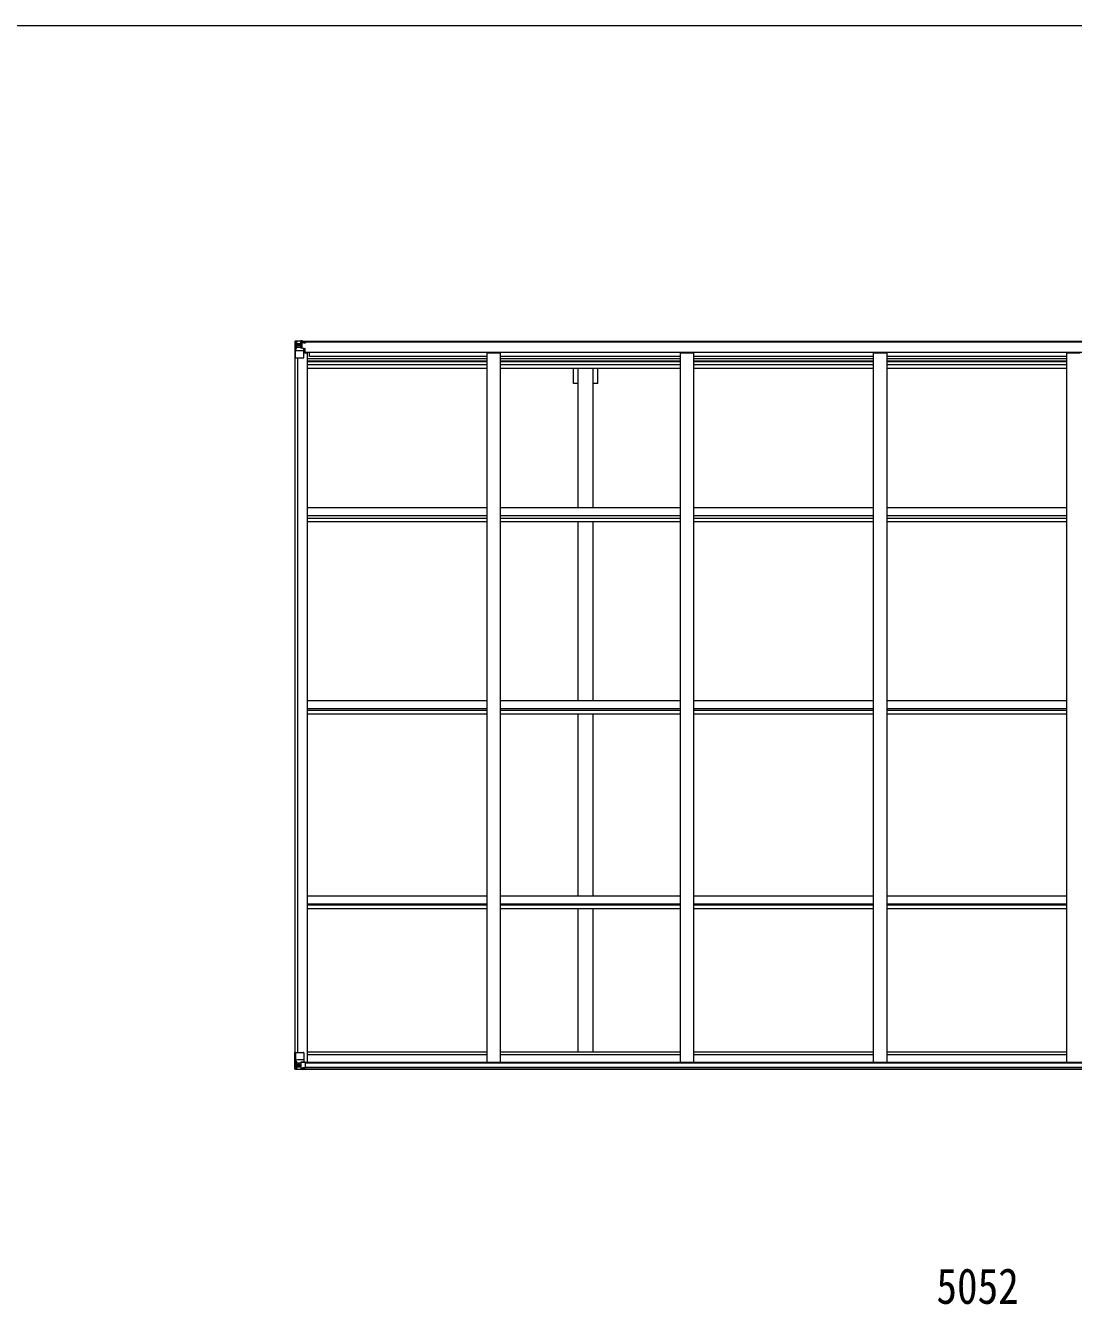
# Model space of a CAD drawing. Units: millimetres at full size, sheet at 1:30; details may follow other scales. Extents: x -8385 to 8479, y -5853 to 5787.
# Drawn here: x 31 to 3914, y 1046 to 5787 of the extents above; entities that cross this region are included whole.
import ezdxf
from ezdxf.enums import TextEntityAlignment as Align

# ---------------------------------------------------------------- set-up
doc = ezdxf.new("R2010")
doc.units = ezdxf.units.MM
doc.header["$LTSCALE"] = 30
for name, color, linetype, lineweight in [('0-1_本体', 4, 'Continuous', 9), ('0-2_部品', 7, 'Continuous', 9), ('0-A_寸法', 6, 'Continuous', 9), ('F-0_240', 7, 'Continuous', 9)]:
    doc.layers.add(name, color=color, linetype=linetype, lineweight=lineweight)
doc.styles.add('ＭＳ ゴシック', font='')
doc.styles.get('ＭＳ ゴシック').set_extended_font_data('MS Gothic')

msp = doc.modelspace()

# ---------------------------------------------------------------- linework, layer by layer
at = {"layer": '0-1_本体'}
for p, q in [((6061.01, 4616.31), (1052.01, 4616.31)), ((6061.01, 4614.25), (1052.01, 4614.25)), ((1030.51, 1980.45), (1030.51, 4555.54)), ((1039.51, 1980.45), (1039.51, 4555.54)), ((1040.21, 1980.45), (1040.21, 4555.54)), ((1062.51, 4574.02), (1075.51, 4574.02)), ((1075.51, 1944.09), (1075.51, 4574.02)), ((1741.51, 4551.61), (1075.51, 4551.61)), ((1083.01, 4560.97), (1083.01, 4576.05)), ((1083.01, 4576.05), (6030.01, 4576.05)), ((1741.51, 4560.97), (1083.01, 4560.97)), ((1741.51, 4574.02), (1791.51, 4574.02)), ((1741.51, 1944.09), (1741.51, 4574.02)), ((1791.51, 1944.09), (1791.51, 4574.02)), ((2457.51, 4560.97), (1791.51, 4560.97)), ((2457.51, 4551.61), (1791.51, 4551.61)), ((2457.51, 4574.02), (2507.51, 4574.02)), ((2457.51, 1944.09), (2457.51, 4574.02)), ((2507.51, 1944.09), (2507.51, 4574.02)), ((3173.51, 4560.97), (2507.51, 4560.97)), ((3173.51, 4551.61), (2507.51, 4551.61)), ((3173.51, 4574.02), (3223.51, 4574.02)), ((3173.51, 1944.09), (3173.51, 4574.02)), ((3223.51, 1944.09), (3223.51, 4574.02)), ((3889.51, 4560.97), (3223.51, 4560.97)), ((3889.51, 4551.61), (3223.51, 4551.61)), ((3889.51, 4574.02), (3939.51, 4574.02)), ((3889.51, 1944.09), (3889.51, 4574.02)), ((1075.51, 4544.54), (1741.51, 4544.54)), ((1741.51, 4540.75), (1075.51, 4540.75)), ((1741.51, 4529.4), (1075.51, 4529.4)), ((1741.51, 4516.58), (1075.51, 4516.58)), ((1791.51, 4544.54), (2457.51, 4544.54)), ((2457.51, 4540.75), (1791.51, 4540.75)), ((2457.51, 4529.4), (1791.51, 4529.4)), ((2457.51, 4516.58), (1791.51, 4516.58)), ((2079.01, 3999.01), (2079.01, 4516.58)), ((2134.01, 3999.01), (2134.01, 4516.58)), ((2151.71, 4460.31), (2151.71, 4516.58)), ((2507.51, 4544.54), (3173.51, 4544.54)), ((3173.51, 4540.75), (2507.51, 4540.75)), ((3173.51, 4529.4), (2507.51, 4529.4)), ((3173.51, 4516.58), (2507.51, 4516.58)), ((3223.51, 4544.54), (3889.51, 4544.54)), ((3889.51, 4540.75), (3223.51, 4540.75)), ((3889.51, 4529.4), (3223.51, 4529.4)), ((3889.51, 4516.58), (3223.51, 4516.58)), ((2151.71, 4460.31), (2134.01, 4460.31)), ((1741.51, 3999.01), (1075.51, 3999.01)), ((2457.51, 3999.01), (1791.51, 3999.01)), ((3173.51, 3999.01), (2507.51, 3999.01)), ((3889.51, 3999.01), (3223.51, 3999.01)), ((1741.51, 3970.05), (1075.51, 3970.05)), ((1741.51, 3959.89), (1075.51, 3959.89)), ((1741.51, 3947.05), (1075.51, 3947.05)), ((2457.51, 3970.05), (1791.51, 3970.05)), ((2457.51, 3959.89), (1791.51, 3959.89)), ((2457.51, 3947.05), (1791.51, 3947.05)), ((2079.01, 3284.23), (2079.01, 3947.05)), ((2134.01, 3284.23), (2134.01, 3947.05)), ((3173.51, 3970.05), (2507.51, 3970.05)), ((3173.51, 3959.89), (2507.51, 3959.89)), ((3173.51, 3947.05), (2507.51, 3947.05)), ((3889.51, 3970.05), (3223.51, 3970.05)), ((3889.51, 3959.89), (3223.51, 3959.89)), ((3889.51, 3947.05), (3223.51, 3947.05)), ((1741.51, 3284.23), (1075.51, 3284.23)), ((2457.51, 3284.23), (1791.51, 3284.23)), ((3173.51, 3284.23), (2507.51, 3284.23)), ((3889.51, 3284.23), (3223.51, 3284.23)), ((1741.51, 3254.79), (1075.51, 3254.79)), ((1741.51, 3247.64), (1075.51, 3247.64)), ((1741.51, 3234.69), (1075.51, 3234.69)), ((2457.51, 3254.79), (1791.51, 3254.79)), ((2457.51, 3247.64), (1791.51, 3247.64)), ((2457.51, 3234.69), (1791.51, 3234.69)), ((2079.01, 2560.32), (2079.01, 3234.69)), ((2134.01, 2560.32), (2134.01, 3234.69)), ((3173.51, 3254.79), (2507.51, 3254.79)), ((3173.51, 3247.64), (2507.51, 3247.64)), ((3173.51, 3234.69), (2507.51, 3234.69)), ((3889.51, 3254.79), (3223.51, 3254.79)), ((3889.51, 3247.64), (3223.51, 3247.64)), ((3889.51, 3234.69), (3223.51, 3234.69)), ((1741.51, 2560.32), (1075.51, 2560.32)), ((2457.51, 2560.32), (1791.51, 2560.32)), ((3173.51, 2560.32), (2507.51, 2560.32)), ((3889.51, 2560.32), (3223.51, 2560.32)), ((1741.51, 2530.56), (1075.51, 2530.56)), ((1741.51, 2526.26), (1075.51, 2526.26)), ((1741.51, 2513.25), (1075.51, 2513.25)), ((2457.51, 2530.56), (1791.51, 2530.56)), ((2457.51, 2526.26), (1791.51, 2526.26)), ((2457.51, 2513.25), (1791.51, 2513.25)), ((2079.01, 1981.33), (2079.01, 2513.25)), ((2134.01, 1981.33), (2134.01, 2513.25)), ((3173.51, 2530.56), (2507.51, 2530.56)), ((3173.51, 2526.26), (2507.51, 2526.26)), ((3173.51, 2513.25), (2507.51, 2513.25)), ((3889.51, 2530.56), (3223.51, 2530.56)), ((3889.51, 2526.26), (3223.51, 2526.26)), ((3889.51, 2513.25), (3223.51, 2513.25)), ((1066.47, 1944.09), (6046.54, 1944.09)), ((1740.92, 1972.2), (1074.92, 1972.2)), ((1741.19, 1981.33), (1075.19, 1981.33)), ((2456.92, 1972.2), (1790.92, 1972.2)), ((2457.19, 1981.33), (1791.19, 1981.33)), ((3172.92, 1972.2), (2506.92, 1972.2)), ((3173.19, 1981.33), (2507.19, 1981.33)), ((3888.92, 1972.2), (3222.92, 1972.2)), ((3889.19, 1981.33), (3223.19, 1981.33)), ((1057.01, 1919.59), (6056.01, 1919.59)), ((1057.01, 1918.65), (6056.01, 1918.65)), ((1067.01, 1941.74), (6046.01, 1941.74)), ((1067.01, 1926.08), (6046.01, 1926.08))]:
    msp.add_line(p, q, dxfattribs=at)
msp.add_lwpolyline([(2079.01, 4460.31), (2061.31, 4460.31), (2061.31, 4516.58)], dxfattribs=at)
at = {"layer": '0-2_部品'}
for p, q in [((1028.51, 4616.25), (1028.51, 4616.21)), ((1029.44, 4617.25), (1029.44, 4617.25)), ((1029.44, 4617.21), (1029.44, 4617.25)), ((1038.41, 4617.64), (1030.49, 4617.17)), ((1031.35, 4616.19), (1031.35, 4616.13)), ((1031.35, 4555.54), (1031.35, 4616.13)), ((1035.32, 4612.75), (1032.58, 4616.42)), ((1036.17, 4609.24), (1038.51, 4609.3)), ((1036.17, 4595.77), (1036.17, 4609.24)), ((1050.51, 4618.43), (1038.51, 4617.64)), ((1038.51, 4609.3), (1050.51, 4609.3)), ((1043.99, 4602.1), (1043.99, 4601.14)), ((1049.51, 4609.3), (1050.51, 4609.3)), ((1057.01, 4618.94), (1050.51, 4618.54)), ((1050.51, 4592.44), (1050.51, 4618.54)), ((1050.51, 4617.66), (1057.01, 4618.05)), ((1052.01, 4612.83), (1050.51, 4612.83)), ((1052.01, 4609.3), (1050.51, 4609.3)), ((1057.01, 4617.13), (1052.01, 4617.04)), ((1052.51, 4612.47), (1052.01, 4612.47)), ((1056.01, 4607.54), (1052.01, 4607.54)), ((1056.01, 4599.34), (1052.01, 4599.34)), ((1052.11, 4611.17), (1056.01, 4611.17)), ((1052.5, 4611.38), (1052.5, 4611.55)), ((1052.5, 4611.55), (1052.51, 4611.55)), ((1052.51, 4613.5), (1052.51, 4611.55)), ((1060.51, 4613.5), (1052.51, 4613.5)), ((1060.51, 4613.47), (1052.51, 4613.47)), ((1062.51, 4611.63), (1052.51, 4611.55)), ((1056.01, 4591.44), (1056.01, 4611.41)), ((1057.01, 4618.05), (1057.01, 4618.94)), ((1057.01, 4617.54), (1057.01, 4618.05)), ((1057.01, 4617.54), (1057.01, 4617.13)), ((1057.01, 4617.13), (1057.01, 4616.31)), ((1062.01, 4616.74), (1062.01, 4616.31)), ((1062.31, 4616.74), (1062.01, 4616.74)), ((1062.31, 4616.74), (1064, 4616.31)), ((1062.51, 4613.24), (1067.51, 4613.24)), ((1062.51, 4611.63), (1062.51, 4613.24)), ((1067.51, 4614.25), (1067.51, 4613.24)), ((1067.51, 4613.24), (1068.51, 4613.24)), ((1068.51, 4613.24), (1068.51, 4614.25)), ((1068.51, 4613.24), (1068.51, 4611.68)), ((1068.51, 4611.56), (1068.51, 4611.68)), ((1031.35, 4555.54), (1061.51, 4555.54)), ((1031.89, 4582.42), (1036.04, 4594.51)), ((1031.89, 4582.42), (1038.51, 4582.21)), ((1038.51, 4595.74), (1036.17, 4595.77)), ((1038.51, 4595.74), (1050.51, 4595.74)), ((1038.51, 4595.74), (1038.51, 4595.74)), ((1038.51, 4582.21), (1062.51, 4582.21)), ((1052.01, 4595.74), (1050.51, 4595.74)), ((1051.33, 4592.19), (1061.68, 4590.53)), ((1051.33, 4591.55), (1051.33, 4592.19)), ((1061.68, 4589.9), (1051.33, 4591.55)), ((1061.68, 4590.53), (1061.68, 4589.9)), ((1061.96, 4590.45), (1066.01, 4590.42)), ((1062.51, 4556.54), (1062.51, 4589.64)), ((1067.01, 4578.54), (1062.51, 4578.54)), ((1083.01, 4575.23), (1062.51, 4575.23)), ((1067.01, 4590.41), (1066.01, 4590.42)), ((1066.01, 4588.69), (1067.01, 4588.69)), ((1067.01, 4575.23), (1067.01, 4590.41)), ((1028.51, 1980.45), (1061.51, 1980.45)), ((1028.51, 1919.74), (1028.51, 1980.45)), ((1031.35, 1980.45), (1031.35, 1919.86)), ((1031.89, 1953.56), (1038.51, 1953.78)), ((1031.89, 1953.56), (1036.04, 1941.48)), ((1038.51, 1953.78), (1062.51, 1953.78)), ((1050.51, 1944.23), (1057.01, 1944.23)), ((1050.51, 1944.23), (1050.51, 1917.45)), ((1061.68, 1946.09), (1051.33, 1944.44)), ((1051.33, 1944.44), (1051.33, 1944.23)), ((1054.03, 1944.23), (1061.68, 1945.46)), ((1057.01, 1944.23), (1066.01, 1944.2)), ((1061.68, 1945.46), (1061.68, 1946.09)), ((1062.51, 1979.45), (1062.51, 1946.35)), ((1029.44, 1918.78), (1029.44, 1918.73)), ((1038.41, 1918.35), (1030.49, 1918.82)), ((1031.35, 1919.79), (1031.35, 1919.86)), ((1035.32, 1923.24), (1032.58, 1919.57)), ((1038.51, 1940.25), (1036.17, 1940.22)), ((1036.17, 1940.22), (1036.17, 1926.74)), ((1036.17, 1926.74), (1038.51, 1926.68)), ((1038.51, 1940.25), (1038.51, 1940.25)), ((1050.51, 1940.25), (1038.51, 1940.25)), ((1038.51, 1926.69), (1050.51, 1926.69)), ((1050.51, 1917.56), (1038.51, 1918.34)), ((1043.03, 1933.89), (1043.03, 1934.85)), ((1057.01, 1917.05), (1057.01, 1922.99)), ((1066.01, 1922.42), (1057.01, 1922.37)), ((1067.01, 1943.29), (1067.01, 1923.14))]:
    msp.add_line(p, q, dxfattribs=at)
for points in [[(1028.51, 4616.21), (1028.51, 4555.54), (1031.35, 4555.54)], [(1029.44, 4617.25), (1038.51, 4617.81), (1050.51, 4618.54)], [(1042.07, 4603.06), (1041.11, 4603.06), (1041.11, 4604.02), (1042.07, 4604.02)], [(1043.03, 4604.98), (1043.03, 4605.94), (1043.99, 4605.94), (1043.99, 4604.98)], [(1043.99, 4601.14), (1043.03, 4601.14), (1043.03, 4602.1)], [(1044.95, 4604.02), (1045.91, 4604.02), (1045.91, 4603.06), (1044.95, 4603.06)], [(1057.01, 4617.54), (1052.01, 4617.54), (1052.01, 4592.08)], [(1067.51, 4611.51), (1052.51, 4611.38), (1052.5, 4611.38)], [(1052.51, 4612.47), (1060.51, 4612.47), (1060.51, 4614.25)], [(1062.51, 4611.63), (1062.51, 4611.62), (1068.51, 4611.68)], [(1066.01, 4590.42), (1066.01, 4588.69), (1062.51, 4588.67)], [(1029.44, 1918.73), (1038.51, 1918.18), (1057.01, 1917.05)], [(1042.07, 1931.97), (1041.11, 1931.97), (1041.11, 1932.93), (1042.07, 1932.93)], [(1043.03, 1934.85), (1043.99, 1934.85), (1043.99, 1933.89)], [(1043.99, 1931.01), (1043.99, 1930.05), (1043.03, 1930.05), (1043.03, 1931.01)], [(1044.95, 1932.93), (1045.91, 1932.93), (1045.91, 1931.97), (1044.95, 1931.97)], [(1067.01, 1923.14), (1066.99, 1923.03), (1057.01, 1922.99)]]:
    msp.add_lwpolyline(points, dxfattribs=at)
for centre in [(1043.51, 4603.54), (1043.51, 1932.45)]:
    msp.add_circle(centre, 5.3, dxfattribs=at)
for centre, radius, start, end in [((1029.5, 4616.25), 0.999, 93.4424, 179.95083), ((1029.5, 4616.21), 0.999, 93.4424, 179.95083), ((1029.51, 4616.26), 1, 93.50017, 180.00079), ((1030.66, 4629.86), 12.7, 269.24466, 275.10311), ((1032.63, 4616.25), 1.28, 131.17831, 182.45895), ((1042.07, 4604.98), 0.96, 270, 0), ((1042.07, 4602.1), 0.96, 0, 90), ((1044.95, 4604.98), 0.96, 180, 270), ((1044.95, 4602.1), 0.96, 90, 180), ((1052.51, 4614), 0.5, 179.99802, 269.99691), ((1052.51, 4613.97), 0.5, 180.00109, 270.00109), ((1052.51, 4611.05), 0.5, 90.52895, 180.04464), ((1052.52, 4610.87), 0.513, 91.88028, 181.04707), ((1067.64, 4619.2), 7.69, 268.96999, 276.43426), ((1051.44, 4593.12), 0.937, 182.32209, 263.26766), ((1051.44, 4592.48), 0.937, 182.32209, 263.26766), ((1061.51, 4556.54), 1, 270, 0), ((1061.57, 4589.6), 0.937, 2.32209, 83.26766), ((1061.57, 4588.97), 0.937, 2.32209, 83.26766), ((1051.44, 1943.5), 0.937, 96.73234, 129.06602), ((1061.51, 1979.45), 1, 0, 90), ((1061.57, 1947.02), 0.937, 276.73234, 357.67791), ((1061.57, 1946.39), 0.937, 276.73234, 357.67791), ((1029.5, 1919.78), 0.999, 180.04917, 266.5576), ((1029.5, 1919.74), 0.999, 180.04917, 266.5576), ((1029.51, 1919.73), 1, 179.99921, 266.49983), ((1030.66, 1906.13), 12.7, 84.89689, 90.75534), ((1032.63, 1919.74), 1.28, 177.54105, 228.82169), ((1042.07, 1933.89), 0.96, 270, 0), ((1042.07, 1931.01), 0.96, 0, 90), ((1044.95, 1933.89), 0.96, 180, 270), ((1044.95, 1931.01), 0.96, 90, 180)]:
    msp.add_arc(centre, radius, start, end, dxfattribs=at)
for centre, major_axis, ratio, start_param, end_param in [((1230.44, 4629.56), (201, 12.36), 0.060933, 3.1373463, 3.1378449), ((1031.44, 4617.33), (2, 0.12), 0.060933, 3.1378449, 4.2119296), ((1031.64, 4614.23), (-0.02, 3), 0.466854, 5.5234897, 6.1575023), ((1033.3, 4609.16), (0.03, 5), 0.573921, 4.7320603, 5.5159136), ((956.76, 4609.3), (81.75, 0), 0.061163, 0, 0.0007725), ((1032.62, 4584.77), (0.85, 2.32), 0.403757, 2.3087461, 3.2744049), ((1034.77, 4595.79), (0, 3), 0.468246, 4.2703918, 4.7058971), ((1032.62, 1951.22), (0.85, -2.32), 0.403757, 3.0087805, 3.9744392), ((1066.01, 1943.29), (1, -0.021), 0.906239, 0.0187047, 1.589501), ((1031.44, 1918.66), (2, -0.12), 0.060933, 2.0712557, 3.1453404), ((1230.44, 1906.42), (201, -12.36), 0.060933, 3.1453404, 3.145839), ((1031.64, 1921.75), (-0.02, -3), 0.466854, 0.125683, 0.7596956), ((1033.3, 1926.82), (0.03, -5), 0.573921, 0.7672717, 1.551125), ((1034.77, 1940.19), (0, -3), 0.468246, 1.5772882, 2.0127935), ((956.76, 1926.69), (81.75, 0), 0.061163, 6.2824128, 6.2831853), ((1066.01, 1923.13), (1, 0.012), 0.707053, 4.7036637, 6.124411)]:
    msp.add_ellipse(centre, major_axis=major_axis, ratio=ratio, start_param=start_param, end_param=end_param, dxfattribs=at)
at = {"layer": 'F-0_240', "color": 5}
msp.add_line((-8385.45, 5787.34), (8054.55, 5787.34), dxfattribs=at)

# ---------------------------------------------------------------- texts
at = {"layer": '0-A_寸法', "color": 7, "style": 'ＭＳ ゴシック', "width": 0.85}
msp.add_text('5052', height=132, dxfattribs=at).set_placement((3406.51, 1008.89), align=Align.BOTTOM_LEFT)

doc.saveas('drawing.dxf')
